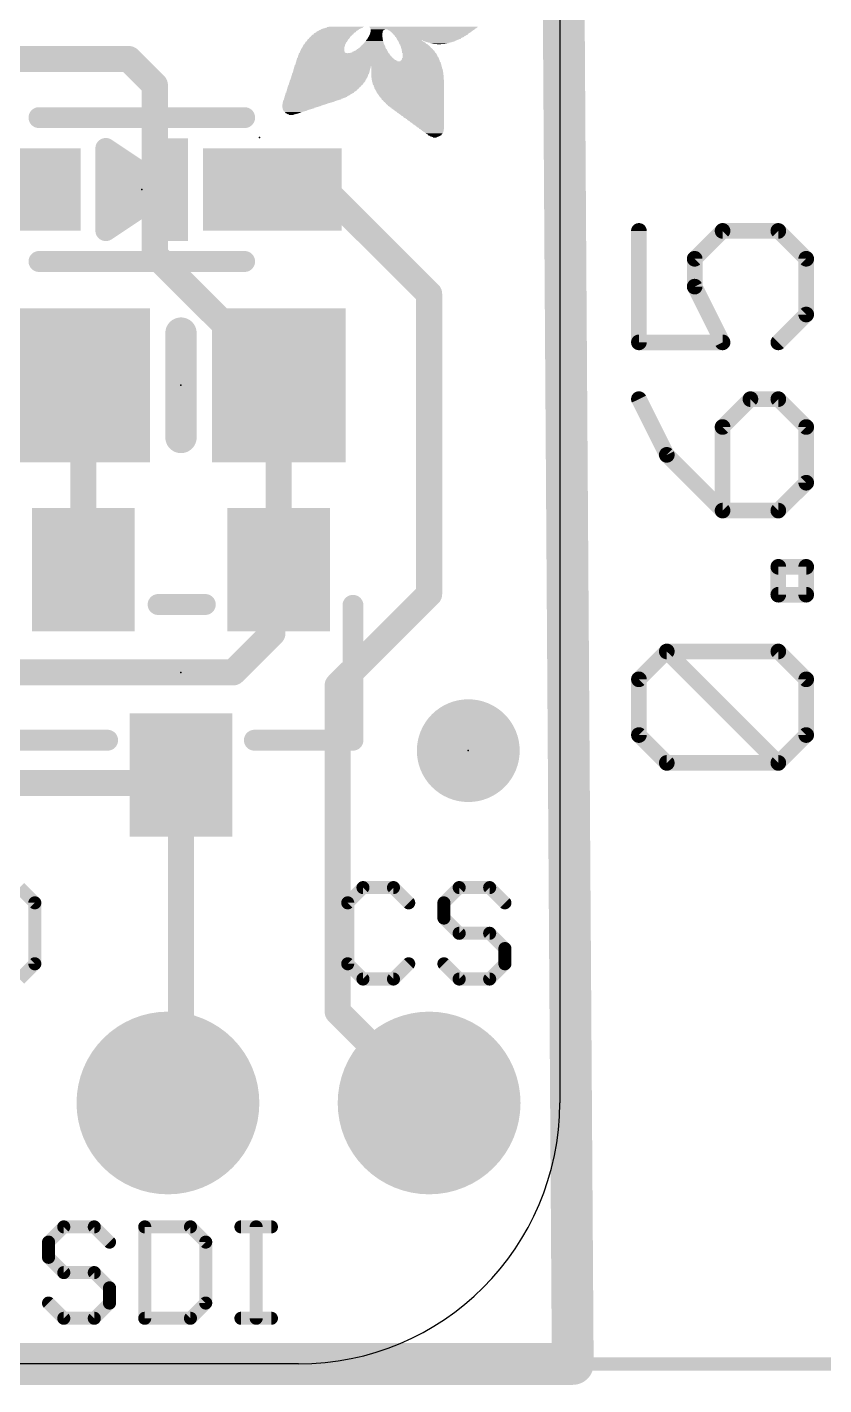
# Model space of a CAD drawing. Extents: x -8.2 to 26.1, y -5.3 to 30.5.
# Drawn here: x 12.6 to 20.35, y -0.2 to 13.01 of the extents above; entities that cross this region are included whole.
import ezdxf

# ---------------------------------------------------------------- set-up
doc = ezdxf.new("R2010")
doc.units = 0
for name, color, linetype in [('1', 12, 'CONTINUOUS'), ('16', 132, 'CONTINUOUS'), ('17', 110, 'CONTINUOUS'), ('20', 53, 'CONTINUOUS'), ('21', 40, 'CONTINUOUS'), ('23', 40, 'CONTINUOUS'), ('47', 253, 'CONTINUOUS')]:
    doc.layers.add(name, color=color, linetype=linetype)

# ---------------------------------------------------------------- blocks, each defined once
blk = doc.blocks.new('RECT')
blk.add_solid([(-0.5, -0.5), (0.5, -0.5), (-0.5, 0.5), (0.5, 0.5)])
blk = doc.blocks.new('ROUNDP')
at = {"const_width": 0.5}
blk.add_lwpolyline([(0, -0.25, 1), (0, 0.25, 1), (0, -0.25)], format="xyb", dxfattribs=at)
blk = doc.blocks.new('PIE')
at = {"const_width": 0.5}
blk.add_lwpolyline([(0, -0.25, 1), (0, 0.25, 1), (0, -0.25)], format="xyb", dxfattribs=at)

msp = doc.modelspace()

# ---------------------------------------------------------------- linework, layer by layer
at = {"layer": '1', "const_width": 0.254}
for points in [[(13.589, 12.7), (11.906, 12.7)], [(13.843, 12.446), (13.589, 12.7)], [(13.843, 10.795), (13.843, 12.446)], [(14.986, 11.43), (15.494, 11.43)], [(15.494, 11.43), (16.51, 10.414)], [(15.047, 9.591), (13.843, 10.795)], [(16.51, 10.414), (16.51, 7.493)], [(10.668, 9.652), (13.02, 9.652)], [(13.02, 9.652), (13.147, 9.525)], [(13.147, 9.525), (13.147, 7.731)], [(15.047, 9.525), (15.047, 9.591)], [(15.047, 9.525), (15.047, 7.731)], [(14.986, 7.67), (15.047, 7.731)], [(14.986, 7.112), (14.986, 7.67)], [(16.51, 7.493), (15.621, 6.604)], [(14.605, 6.731), (14.986, 7.112)], [(12.446, 6.731), (14.605, 6.731)], [(15.621, 6.604), (15.621, 3.429)], [(14.047, 5.654), (14.097, 5.731)], [(14.097, 5.731), (14.097, 2.667)], [(10.922, 5.654), (14.047, 5.654)], [(15.621, 3.429), (16.51, 2.54)], [(14.097, 2.667), (13.97, 2.54)]]:
    msp.add_lwpolyline(points, dxfattribs=at)
at = {"layer": '1', "const_width": 0.127}
for points in [[(13.6339, 12.7449, 1), (13.5441, 12.6551)], [(13.589, 12.6365, 1), (13.589, 12.7635)], [(13.9065, 12.446, 1), (13.7795, 12.446)], [(13.7981, 12.4011, 1), (13.8879, 12.4909)], [(14.986, 11.4935, 1), (14.986, 11.3665)], [(15.5389, 11.4749, 1), (15.4491, 11.3851)], [(15.494, 11.3665, 1), (15.494, 11.4935)], [(13.8879, 10.8399, 1), (13.7981, 10.7501)], [(13.7795, 10.795, 1), (13.9065, 10.795)], [(16.5735, 10.414, 1), (16.4465, 10.414)], [(16.4651, 10.3691, 1), (16.5549, 10.4589)], [(13.0649, 9.6969, 1), (12.9751, 9.6071)], [(13.02, 9.5885, 1), (13.02, 9.7155)], [(13.2105, 9.525, 1), (13.0835, 9.525)], [(15.1105, 9.591, 1), (14.9835, 9.591)], [(15.1105, 9.525, 1), (14.9835, 9.525)], [(15.0021, 9.5461, 1), (15.0919, 9.6359)], [(13.1021, 9.4801, 1), (13.1919, 9.5699)], [(14.9835, 9.525, 1), (15.1105, 9.525)], [(15.0495, 7.67, 1), (14.9225, 7.67)], [(15.0919, 7.6861, 1), (15.0021, 7.7759)], [(13.0835, 7.731, 1), (13.2105, 7.731)], [(14.9411, 7.7149, 1), (15.0309, 7.6251)], [(14.9835, 7.731, 1), (15.1105, 7.731)], [(16.4465, 7.493, 1), (16.5735, 7.493)], [(16.5549, 7.4481, 1), (16.4651, 7.5379)], [(14.9225, 7.112, 1), (15.0495, 7.112)], [(15.0309, 7.0671, 1), (14.9411, 7.1569)], [(14.5601, 6.7759, 1), (14.6499, 6.6861)], [(14.605, 6.6675, 1), (14.605, 6.7945)], [(15.6845, 6.604, 1), (15.5575, 6.604)], [(15.5761, 6.6489, 1), (15.6659, 6.5591)], [(14.1605, 5.731, 1), (14.0335, 5.731)], [(14.1503, 5.6964, 1), (14.0437, 5.7656)], [(13.9937, 5.6886, 1), (14.1003, 5.6194)], [(14.047, 5.5905, 1), (14.047, 5.7175)], [(15.6659, 3.4739, 1), (15.5761, 3.3841)], [(15.5575, 3.429, 1), (15.6845, 3.429)], [(14.1419, 2.6221, 1), (14.0521, 2.7119)], [(13.9251, 2.5849, 1), (14.0149, 2.4951)], [(14.0335, 2.667, 1), (14.1605, 2.667)], [(16.4651, 2.4951, 1), (16.5549, 2.5849)]]:
    msp.add_lwpolyline(points, format="xyb", dxfattribs=at)
at = {"layer": '16', "const_width": 0.4064}
for points in [[(17.78, 19.05), (17.907, 0)], [(17.907, 0), (0.127, 0)]]:
    msp.add_lwpolyline(points, dxfattribs=at)
at = {"layer": '16', "const_width": 0.2032}
for points in [[(17.907, -0.1016, 1), (17.907, 0.1016)], [(17.8054, -0.0007, 1), (18.0086, 0.0007)]]:
    msp.add_lwpolyline(points, format="xyb", dxfattribs=at)
at = {"layer": '20'}
for p, q in [((17.78, 16.51), (17.78, 2.54)), ((15.24, 0), (2.54, 0))]:
    msp.add_line(p, q, dxfattribs=at)
msp.add_arc((15.24, 2.54), 2.54, 270, 0, dxfattribs=at)
at = {"layer": '21'}
for points, const_width in [([(12.716, 12.13), (14.716, 12.13)], 0.2032), ([(13.366, 11.03), (13.366, 11.83)], 0.2032), ([(13.366, 11.83), (13.966, 11.43)], 0.2032), ([(13.516, 11.23), (13.516, 11.63)], 0.2032), ([(13.516, 11.63), (13.816, 11.43)], 0.2032), ([(13.516, 11.5824), (13.5874, 11.5824)], 0.2032), ([(13.966, 11.43), (13.366, 11.03)], 0.2032), ([(13.816, 11.43), (13.516, 11.23)], 0.2032), ([(13.516, 11.3792), (13.7398, 11.3792)], 0.2032), ([(14.716, 10.73), (12.716, 10.73)], 0.2032), ([(14.097, 10.033), (14.097, 9.017)], 0.3048), ([(13.8746, 7.3914), (14.3334, 7.3914)], 0.2032), ([(15.7694, 7.3834), (15.7694, 6.0706)], 0.2032), ([(13.3834, 6.0706), (12.4246, 6.0706)], 0.2032), ([(15.7694, 6.0706), (14.8106, 6.0706)], 0.2032), ([(12.6752, 4.488), (12.5269, 4.6363)], 0.127), ([(15.8668, 4.6363), (15.7185, 4.488)], 0.127), ([(16.1633, 4.6363), (15.8668, 4.6363)], 0.127), ([(16.3116, 4.488), (16.1633, 4.6363)], 0.127), ([(16.8023, 4.6363), (16.654, 4.488)], 0.127), ([(17.0989, 4.6363), (16.8023, 4.6363)], 0.127), ([(17.2472, 4.488), (17.0989, 4.6363)], 0.127), ([(12.6752, 3.8948), (12.6752, 4.488)], 0.127), ([(15.7185, 4.488), (15.7185, 3.8948)], 0.127), ([(16.654, 4.488), (16.654, 4.3397)], 0.127), ([(16.654, 4.3397), (16.8023, 4.1914)], 0.127), ([(16.8023, 4.1914), (17.0989, 4.1914)], 0.127), ([(17.0989, 4.1914), (17.2472, 4.0431)], 0.127), ([(17.2472, 4.0431), (17.2472, 3.8948)], 0.127), ([(12.5269, 3.7465), (12.6752, 3.8948)], 0.127), ([(15.7185, 3.8948), (15.8668, 3.7465)], 0.127), ([(16.1633, 3.7465), (16.3116, 3.8948)], 0.127), ([(16.8023, 3.7465), (16.654, 3.8948)], 0.127), ([(17.2472, 3.8948), (17.0989, 3.7465)], 0.127), ([(15.8668, 3.7465), (16.1633, 3.7465)], 0.127), ([(17.0989, 3.7465), (16.8023, 3.7465)], 0.127), ([(12.9571, 1.3343), (12.8088, 1.186)], 0.127), ([(13.2537, 1.3343), (12.9571, 1.3343)], 0.127), ([(13.402, 1.186), (13.2537, 1.3343)], 0.127), ([(13.7443, 1.3343), (13.7443, 0.4445)], 0.127), ([(14.1892, 1.3343), (13.7443, 1.3343)], 0.127), ([(14.3375, 1.186), (14.1892, 1.3343)], 0.127), ([(14.6798, 1.3343), (14.9764, 1.3343)], 0.127), ([(14.8281, 0.4445), (14.8281, 1.3343)], 0.127), ([(12.8088, 1.186), (12.8088, 1.0377)], 0.127), ([(14.3375, 0.5928), (14.3375, 1.186)], 0.127), ([(12.8088, 1.0377), (12.9571, 0.8894)], 0.127), ([(12.9571, 0.8894), (13.2537, 0.8894)], 0.127), ([(13.2537, 0.8894), (13.402, 0.7411)], 0.127), ([(13.402, 0.7411), (13.402, 0.5928)], 0.127), ([(12.9571, 0.4445), (12.8088, 0.5928)], 0.127), ([(13.402, 0.5928), (13.2537, 0.4445)], 0.127), ([(14.1892, 0.4445), (14.3375, 0.5928)], 0.127), ([(13.2537, 0.4445), (12.9571, 0.4445)], 0.127), ([(13.7443, 0.4445), (14.1892, 0.4445)], 0.127), ([(14.6798, 0.4445), (14.9764, 0.4445)], 0.127)]:
    msp.add_lwpolyline(points, dxfattribs=dict(at, const_width=const_width))
for points, const_width in [([(12.716, 12.1808, 1), (12.716, 12.0792)], 0.1016), ([(14.716, 12.0792, 1), (14.716, 12.1808)], 0.1016), ([(13.4168, 11.83, 1), (13.3152, 11.83)], 0.1016), ([(13.3942, 11.8723, 1), (13.3378, 11.7877)], 0.1016), ([(13.5668, 11.63, 1), (13.4652, 11.63)], 0.1016), ([(13.5442, 11.6723, 1), (13.4878, 11.5877)], 0.1016), ([(13.516, 11.6332, 1), (13.516, 11.5316)], 0.1016), ([(13.5874, 11.5316, 1), (13.5874, 11.6332)], 0.1016), ([(13.8442, 11.3877, 1), (13.7878, 11.4723)], 0.1016), ([(13.7878, 11.3877, 1), (13.8442, 11.4723)], 0.1016), ([(13.9942, 11.3877, 1), (13.9378, 11.4723)], 0.1016), ([(13.9378, 11.3877, 1), (13.9942, 11.4723)], 0.1016), ([(13.516, 11.43, 1), (13.516, 11.3284)], 0.1016), ([(13.7398, 11.3284, 1), (13.7398, 11.43)], 0.1016), ([(13.4878, 11.2723, 1), (13.5442, 11.1877)], 0.1016), ([(13.4652, 11.23, 1), (13.5668, 11.23)], 0.1016), ([(13.3378, 11.0723, 1), (13.3942, 10.9877)], 0.1016), ([(13.3152, 11.03, 1), (13.4168, 11.03)], 0.1016), ([(12.716, 10.7808, 1), (12.716, 10.6792)], 0.1016), ([(14.716, 10.6792, 1), (14.716, 10.7808)], 0.1016), ([(14.1732, 10.033, 1), (14.0208, 10.033)], 0.1524), ([(14.0208, 9.017, 1), (14.1732, 9.017)], 0.1524), ([(13.8746, 7.4422, 1), (13.8746, 7.3406)], 0.1016), ([(14.3334, 7.3406, 1), (14.3334, 7.4422)], 0.1016), ([(15.8202, 7.3834, 1), (15.7186, 7.3834)], 0.1016), ([(13.3834, 6.0198, 1), (13.3834, 6.1214)], 0.1016), ([(14.8106, 6.1214, 1), (14.8106, 6.0198)], 0.1016), ([(15.7186, 6.0706, 1), (15.8202, 6.0706)], 0.1016), ([(15.7694, 6.0198, 1), (15.7694, 6.1214)], 0.1016), ([(15.8668, 4.668, 1), (15.8668, 4.6045)], 0.0635), ([(15.8892, 4.6138, 1), (15.8443, 4.6587)], 0.0635), ([(16.1858, 4.6587, 1), (16.1409, 4.6138)], 0.0635), ([(16.1633, 4.6045, 1), (16.1633, 4.668)], 0.0635), ([(16.8023, 4.668, 1), (16.8023, 4.6045)], 0.0635), ([(16.8247, 4.6138, 1), (16.7798, 4.6587)], 0.0635), ([(17.1213, 4.6587, 1), (17.0764, 4.6138)], 0.0635), ([(17.0989, 4.6045, 1), (17.0989, 4.668)], 0.0635), ([(12.7069, 4.488, 1), (12.6434, 4.488)], 0.0635), ([(12.6527, 4.4655, 1), (12.6976, 4.5104)], 0.0635), ([(15.7502, 4.488, 1), (15.6867, 4.488)], 0.0635), ([(15.696, 4.5104, 1), (15.7409, 4.4655)], 0.0635), ([(16.2892, 4.4655, 1), (16.3341, 4.5104)], 0.0635), ([(16.6857, 4.488, 1), (16.6222, 4.488)], 0.0635), ([(16.6315, 4.5104, 1), (16.6764, 4.4655)], 0.0635), ([(17.2247, 4.4655, 1), (17.2696, 4.5104)], 0.0635), ([(16.6764, 4.3621, 1), (16.6315, 4.3172)], 0.0635), ([(16.6222, 4.3397, 1), (16.6857, 4.3397)], 0.0635), ([(16.8023, 4.2231, 1), (16.8023, 4.1596)], 0.0635), ([(16.7798, 4.1689, 1), (16.8247, 4.2138)], 0.0635), ([(17.1213, 4.2138, 1), (17.0764, 4.1689)], 0.0635), ([(17.0989, 4.1596, 1), (17.0989, 4.2231)], 0.0635), ([(17.2789, 4.0431, 1), (17.2154, 4.0431)], 0.0635), ([(17.2247, 4.0206, 1), (17.2696, 4.0655)], 0.0635), ([(12.6434, 3.8948, 1), (12.7069, 3.8948)], 0.0635), ([(12.6976, 3.8723, 1), (12.6527, 3.9172)], 0.0635), ([(15.7409, 3.9172, 1), (15.696, 3.8723)], 0.0635), ([(15.6867, 3.8948, 1), (15.7502, 3.8948)], 0.0635), ([(16.3341, 3.8723, 1), (16.2892, 3.9172)], 0.0635), ([(16.6764, 3.9172, 1), (16.6315, 3.8723)], 0.0635), ([(17.2154, 3.8948, 1), (17.2789, 3.8948)], 0.0635), ([(17.2696, 3.8723, 1), (17.2247, 3.9172)], 0.0635), ([(15.8668, 3.7783, 1), (15.8668, 3.7147)], 0.0635), ([(15.8443, 3.724, 1), (15.8892, 3.769)], 0.0635), ([(16.1409, 3.769, 1), (16.1858, 3.724)], 0.0635), ([(16.1633, 3.7147, 1), (16.1633, 3.7783)], 0.0635), ([(16.8023, 3.7783, 1), (16.8023, 3.7147)], 0.0635), ([(16.7798, 3.724, 1), (16.8247, 3.769)], 0.0635), ([(17.0764, 3.769, 1), (17.1213, 3.724)], 0.0635), ([(17.0989, 3.7147, 1), (17.0989, 3.7783)], 0.0635), ([(12.9571, 1.366, 1), (12.9571, 1.3025)], 0.0635), ([(12.9795, 1.3118, 1), (12.9346, 1.3567)], 0.0635), ([(13.2761, 1.3567, 1), (13.2312, 1.3118)], 0.0635), ([(13.2537, 1.3025, 1), (13.2537, 1.366)], 0.0635), ([(13.7443, 1.366, 1), (13.7443, 1.3025)], 0.0635), ([(13.7761, 1.3343, 1), (13.7126, 1.3343)], 0.0635), ([(14.2116, 1.3567, 1), (14.1667, 1.3118)], 0.0635), ([(14.1892, 1.3025, 1), (14.1892, 1.366)], 0.0635), ([(14.6798, 1.366, 1), (14.6798, 1.3025)], 0.0635), ([(14.8599, 1.3343, 1), (14.7964, 1.3343)], 0.0635), ([(14.9764, 1.3025, 1), (14.9764, 1.366)], 0.0635), ([(12.8405, 1.186, 1), (12.777, 1.186)], 0.0635), ([(12.7863, 1.2084, 1), (12.8312, 1.1635)], 0.0635), ([(13.3795, 1.1635, 1), (13.4244, 1.2084)], 0.0635), ([(14.3692, 1.186, 1), (14.3057, 1.186)], 0.0635), ([(14.315, 1.1635, 1), (14.3599, 1.2084)], 0.0635), ([(12.777, 1.0377, 1), (12.8405, 1.0377)], 0.0635), ([(12.8312, 1.0601, 1), (12.7863, 1.0152)], 0.0635), ([(12.9571, 0.9211, 1), (12.9571, 0.8576)], 0.0635), ([(12.9346, 0.8669, 1), (12.9795, 0.9118)], 0.0635), ([(13.2761, 0.9118, 1), (13.2312, 0.8669)], 0.0635), ([(13.2537, 0.8576, 1), (13.2537, 0.9211)], 0.0635), ([(13.4337, 0.7411, 1), (13.3702, 0.7411)], 0.0635), ([(13.3795, 0.7186, 1), (13.4244, 0.7635)], 0.0635), ([(12.8312, 0.6152, 1), (12.7863, 0.5703)], 0.0635), ([(13.3702, 0.5928, 1), (13.4337, 0.5928)], 0.0635), ([(13.4244, 0.5703, 1), (13.3795, 0.6152)], 0.0635), ([(14.3057, 0.5928, 1), (14.3692, 0.5928)], 0.0635), ([(14.3599, 0.5703, 1), (14.315, 0.6152)], 0.0635), ([(12.9571, 0.4763, 1), (12.9571, 0.4128)], 0.0635), ([(12.9346, 0.422, 1), (12.9795, 0.467)], 0.0635), ([(13.2312, 0.467, 1), (13.2761, 0.422)], 0.0635), ([(13.2537, 0.4128, 1), (13.2537, 0.4763)], 0.0635), ([(13.7443, 0.4763, 1), (13.7443, 0.4128)], 0.0635), ([(13.7126, 0.4445, 1), (13.7761, 0.4445)], 0.0635), ([(14.1667, 0.467, 1), (14.2116, 0.422)], 0.0635), ([(14.1892, 0.4128, 1), (14.1892, 0.4763)], 0.0635), ([(14.6798, 0.4763, 1), (14.6798, 0.4128)], 0.0635), ([(14.7964, 0.4445, 1), (14.8599, 0.4445)], 0.0635), ([(14.9764, 0.4128, 1), (14.9764, 0.4763)], 0.0635)]:
    msp.add_lwpolyline(points, format="xyb", dxfattribs=dict(at, const_width=const_width))
at = {"layer": '23'}
for p in [(14.859, 11.938), (13.716, 11.43), (14.097, 9.525), (14.097, 6.731), (16.891, 5.969)]:
    msp.add_point(p, dxfattribs=at)
at = {"layer": '47'}
for points, const_width in [([(18.5503, 11.0274), (18.5503, 9.9427)], 0.1524), ([(19.0926, 10.7562), (19.3638, 11.0274)], 0.1524), ([(19.3638, 11.0274), (19.9061, 11.0274)], 0.1524), ([(19.9061, 11.0274), (20.1773, 10.7562)], 0.1524), ([(19.0926, 10.485), (19.0926, 10.7562)], 0.1524), ([(20.1773, 10.7562), (20.1773, 10.2139)], 0.1524), ([(19.3638, 9.9427), (19.0926, 10.485)], 0.1524), ([(20.1773, 10.2139), (19.9061, 9.9427)], 0.1524), ([(18.5503, 9.9427), (19.3638, 9.9427)], 0.1524), ([(18.5503, 9.3902), (18.8215, 8.8479)], 0.1524), ([(19.635, 9.3902), (19.3638, 9.119)], 0.1524), ([(19.9061, 9.3902), (19.635, 9.3902)], 0.1524), ([(20.1773, 9.119), (19.9061, 9.3902)], 0.1524), ([(19.3638, 9.119), (19.3638, 8.3055)], 0.1524), ([(20.1773, 8.5767), (20.1773, 9.119)], 0.1524), ([(18.8215, 8.8479), (19.3638, 8.3055)], 0.1524), ([(19.9061, 8.3055), (20.1773, 8.5767)], 0.1524), ([(19.3638, 8.3055), (19.9061, 8.3055)], 0.1524), ([(19.9061, 7.487), (19.9061, 7.7581)], 0.1524), ([(19.9061, 7.7581), (20.1773, 7.7581)], 0.1524), ([(20.1773, 7.7581), (20.1773, 7.487)], 0.1524), ([(20.1773, 7.487), (19.9061, 7.487)], 0.1524), ([(18.5503, 6.6633), (18.8215, 6.9345)], 0.1524), ([(18.8215, 6.9345), (19.9061, 6.9345)], 0.1524), ([(19.9061, 5.8498), (18.8215, 6.9345)], 0.1524), ([(19.9061, 6.9345), (20.1773, 6.6633)], 0.1524), ([(18.5503, 6.121), (18.5503, 6.6633)], 0.1524), ([(20.1773, 6.6633), (20.1773, 6.121)], 0.1524), ([(18.8215, 5.8498), (18.5503, 6.121)], 0.1524), ([(20.1773, 6.121), (19.9061, 5.8498)], 0.1524), ([(19.9061, 5.8498), (18.8215, 5.8498)], 0.1524), ([(8.89, 0), (26.08, 0)], 0.13), ([(11.43, 0), (22.778, 0)], 0.13)]:
    msp.add_lwpolyline(points, dxfattribs=dict(at, const_width=const_width))
at = {"layer": '47', "const_width": 0.0762}
for points in [[(18.5884, 11.0274, 1), (18.5122, 11.0274)], [(19.3638, 11.0655, 1), (19.3638, 10.9893)], [(19.3907, 11.0004, 1), (19.3369, 11.0543)], [(19.9331, 11.0543, 1), (19.8792, 11.0004)], [(19.9061, 10.9893, 1), (19.9061, 11.0655)], [(19.1307, 10.7562, 1), (19.0545, 10.7562)], [(19.0657, 10.7831, 1), (19.1196, 10.7293)], [(20.2154, 10.7562, 1), (20.1392, 10.7562)], [(20.1504, 10.7293, 1), (20.2042, 10.7831)], [(19.0545, 10.485, 1), (19.1307, 10.485)], [(19.1267, 10.5021, 1), (19.0586, 10.468)], [(20.1392, 10.2139, 1), (20.2154, 10.2139)], [(20.2042, 10.1869, 1), (20.1504, 10.2408)], [(18.5503, 9.9808, 1), (18.5503, 9.9046)], [(18.5122, 9.9427, 1), (18.5884, 9.9427)], [(19.3297, 9.9257, 1), (19.3979, 9.9597)], [(19.3638, 9.9046, 1), (19.3638, 9.9808)], [(19.8792, 9.9696, 1), (19.9331, 9.9158)], [(18.5844, 9.4072, 1), (18.5162, 9.3732)], [(19.635, 9.4283, 1), (19.635, 9.3521)], [(19.6619, 9.3633, 1), (19.608, 9.4171)], [(19.9331, 9.4171, 1), (19.8792, 9.3633)], [(19.9061, 9.3521, 1), (19.9061, 9.4283)], [(19.4019, 9.119, 1), (19.3257, 9.119)], [(19.3369, 9.146, 1), (19.3907, 9.0921)], [(20.2154, 9.119, 1), (20.1392, 9.119)], [(20.1504, 9.0921, 1), (20.2042, 9.146)], [(18.8484, 8.8748, 1), (18.7945, 8.8209)], [(18.7874, 8.8308, 1), (18.8556, 8.8649)], [(20.1392, 8.5767, 1), (20.2154, 8.5767)], [(20.2042, 8.5498, 1), (20.1504, 8.6036)], [(19.3638, 8.3436, 1), (19.3638, 8.2674)], [(19.3257, 8.3055, 1), (19.4019, 8.3055)], [(19.3369, 8.2786, 1), (19.3907, 8.3325)], [(19.8792, 8.3325, 1), (19.9331, 8.2786)], [(19.9061, 8.2674, 1), (19.9061, 8.3436)], [(19.9442, 7.7581, 1), (19.868, 7.7581)], [(19.9061, 7.7962, 1), (19.9061, 7.72)], [(20.2154, 7.7581, 1), (20.1392, 7.7581)], [(20.1773, 7.72, 1), (20.1773, 7.7962)], [(19.9061, 7.5251, 1), (19.9061, 7.4489)], [(20.1773, 7.4489, 1), (20.1773, 7.5251)], [(19.868, 7.487, 1), (19.9442, 7.487)], [(20.1392, 7.487, 1), (20.2154, 7.487)], [(18.8484, 6.9614, 1), (18.7945, 6.9075)], [(18.8215, 6.9726, 1), (18.8215, 6.8964)], [(18.8484, 6.9075, 1), (18.7945, 6.9614)], [(19.9331, 6.9614, 1), (19.8792, 6.9075)], [(19.9061, 6.8964, 1), (19.9061, 6.9726)], [(18.5884, 6.6633, 1), (18.5122, 6.6633)], [(20.2154, 6.6633, 1), (20.1392, 6.6633)], [(18.5234, 6.6902, 1), (18.5773, 6.6364)], [(20.1504, 6.6364, 1), (20.2042, 6.6902)], [(18.5773, 6.1479, 1), (18.5234, 6.094)], [(18.5122, 6.121, 1), (18.5884, 6.121)], [(20.1392, 6.121, 1), (20.2154, 6.121)], [(20.2042, 6.094, 1), (20.1504, 6.1479)], [(18.8215, 5.8879, 1), (18.8215, 5.8117)], [(18.7945, 5.8229, 1), (18.8484, 5.8768)], [(19.8792, 5.8768, 1), (19.9331, 5.8229)], [(19.8792, 5.8229, 1), (19.9331, 5.8768)], [(19.9061, 5.8117, 1), (19.9061, 5.8879)]]:
    msp.add_lwpolyline(points, format="xyb", dxfattribs=at)

# ---------------------------------------------------------------- block references
at = {"layer": '1', "xscale": 1.35, "yscale": 0.8, "rotation": 180}
for p in [(12.446, 11.43), (14.986, 11.43)]:
    msp.add_blockref('RECT', p, dxfattribs=at)
at = {"layer": '1', "xscale": 1.3, "yscale": 1.5}
for p in [(13.147, 9.525), (15.047, 9.525)]:
    msp.add_blockref('RECT', p, dxfattribs=at)
at = {"layer": '1', "yscale": 1.2, "rotation": 180}
for p in [(13.147, 7.731), (15.047, 7.731), (14.097, 5.731)]:
    msp.add_blockref('RECT', p, dxfattribs=at)
at = {"layer": '1'}
msp.add_blockref('PIE', (16.891, 5.969), dxfattribs=at)
at = {"layer": '17', "xscale": 1.778, "yscale": 1.778, "rotation": 90}
for p in [(13.97, 2.54), (13.97, 2.54), (16.51, 2.54), (16.51, 2.54)]:
    msp.add_blockref('ROUNDP', p, dxfattribs=at)
at = {"layer": '21'}
for p, xscale, yscale in [((15.5829, 12.9477), 0.3848, 0.0039), ((15.5867, 12.9515), 0.3848, 0.0038), ((15.5924, 12.9553), 0.381, 0.0038), ((15.5962, 12.9591), 0.381, 0.0038), ((15.6039, 12.9629), 0.381, 0.0038), ((15.6077, 12.9667), 0.381, 0.0038), ((15.6134, 12.9705), 0.3772, 0.0038), ((15.6191, 12.9743), 0.3734, 0.0038), ((15.6267, 12.9781), 0.3734, 0.0038), ((15.6305, 12.9819), 0.3734, 0.0038), ((15.6401, 12.9858), 0.3695, 0.0039), ((15.6458, 12.9896), 0.3657, 0.0038), ((15.6534, 12.9934), 0.3658, 0.0038), ((15.6629, 12.9972), 0.362, 0.0038), ((15.6725, 13.001), 0.3581, 0.0038), ((15.682, 13.0048), 0.3543, 0.0038), ((15.6915, 13.0086), 0.3505, 0.0038), ((15.7049, 13.0124), 0.3467, 0.0038), ((16.4554, 13.0124), 1.0554, 0.0038), ((16.4554, 13.0086), 1.0478, 0.0038), ((16.4535, 13.0048), 1.0363, 0.0038), ((15.9944, 12.9477), 0.1181, 0.0039), ((16.4535, 13.001), 1.0287, 0.0038), ((16.4516, 12.9972), 1.0249, 0.0038), ((15.9963, 12.9515), 0.1143, 0.0038), ((15.9982, 12.9629), 0.1181, 0.0038), ((15.9982, 12.9591), 0.1181, 0.0038), ((15.9982, 12.9553), 0.1181, 0.0038), ((16.4497, 12.9934), 1.0135, 0.0038), ((16.4477, 12.9896), 1.0097, 0.0038), ((16.0096, 12.9858), 0.1334, 0.0039), ((16.0058, 12.9819), 0.1258, 0.0038), ((16.0039, 12.9781), 0.122, 0.0038), ((16.002, 12.9743), 0.1182, 0.0038), ((16.002, 12.9705), 0.1182, 0.0038), ((16.0001, 12.9667), 0.1143, 0.0038), ((16.5278, 12.9858), 0.842, 0.0039), ((16.5278, 12.9819), 0.8268, 0.0038), ((16.5297, 12.9781), 0.8154, 0.0038), ((16.5278, 12.9743), 0.8039, 0.0038), ((16.5297, 12.9705), 0.7925, 0.0038), ((16.5297, 12.9667), 0.7848, 0.0038), ((16.5278, 12.9629), 0.7734, 0.0038), ((16.5278, 12.9591), 0.7658, 0.0038), ((16.5259, 12.9553), 0.7544, 0.0038), ((16.5259, 12.9515), 0.7468, 0.0038), ((16.5259, 12.9477), 0.7391, 0.0039), ((15.4839, 12.8219), 0.4077, 0.0038), ((15.4839, 12.8181), 0.4077, 0.0038), ((15.4858, 12.8257), 0.4039, 0.0038), ((15.4877, 12.8295), 0.4077, 0.0038), ((15.4896, 12.8334), 0.4039, 0.0039), ((15.4934, 12.841), 0.4039, 0.0038), ((15.4915, 12.8372), 0.4001, 0.0038), ((15.4953, 12.8448), 0.4001, 0.0038), ((15.4991, 12.8524), 0.4, 0.0038), ((15.4991, 12.8486), 0.4, 0.0038), ((15.5029, 12.8562), 0.4, 0.0038), ((15.5048, 12.86), 0.3962, 0.0038), ((15.5105, 12.8676), 0.4, 0.0038), ((15.5086, 12.8638), 0.3962, 0.0038), ((15.5124, 12.8715), 0.3962, 0.0039), ((15.5162, 12.8753), 0.3962, 0.0038), ((15.5201, 12.8791), 0.3963, 0.0038), ((15.5239, 12.8867), 0.3963, 0.0038), ((15.522, 12.8829), 0.3925, 0.0038), ((15.5277, 12.8905), 0.3963, 0.0038), ((15.5296, 12.8943), 0.3925, 0.0038), ((15.5334, 12.8981), 0.3924, 0.0038), ((15.5372, 12.9019), 0.3924, 0.0038), ((15.541, 12.9057), 0.3924, 0.0038), ((15.5448, 12.9096), 0.3924, 0.0039), ((15.5467, 12.9134), 0.3886, 0.0038), ((15.5505, 12.9172), 0.3886, 0.0038), ((15.5543, 12.921), 0.3886, 0.0038), ((15.5581, 12.9248), 0.3886, 0.0038), ((15.562, 12.9286), 0.3887, 0.0038), ((15.5658, 12.9324), 0.3887, 0.0038), ((15.5696, 12.9362), 0.3886, 0.0038), ((15.5753, 12.94), 0.3848, 0.0038), ((15.5791, 12.9438), 0.3848, 0.0038), ((15.962, 12.8181), 0.2438, 0.0038), ((15.9639, 12.8219), 0.24, 0.0038), ((15.9639, 12.8257), 0.2324, 0.0038), ((15.9658, 12.8295), 0.2286, 0.0038), ((15.9658, 12.8334), 0.221, 0.0039), ((15.9677, 12.8372), 0.2172, 0.0038), ((15.9677, 12.841), 0.2096, 0.0038), ((15.9696, 12.8448), 0.2058, 0.0038), ((15.9716, 12.8486), 0.2019, 0.0038), ((15.9716, 12.8524), 0.1943, 0.0038), ((15.9735, 12.8562), 0.1905, 0.0038), ((15.9754, 12.86), 0.1867, 0.0038), ((15.9754, 12.8676), 0.1791, 0.0038), ((15.9754, 12.8638), 0.1791, 0.0038), ((15.9773, 12.8715), 0.1753, 0.0039), ((15.9773, 12.8753), 0.1677, 0.0038), ((15.9792, 12.8791), 0.1639, 0.0038), ((15.9811, 12.8867), 0.1601, 0.0038), ((15.9811, 12.8829), 0.1601, 0.0038), ((15.981, 12.8905), 0.1524, 0.0038), ((15.983, 12.8981), 0.1485, 0.0038), ((15.983, 12.8943), 0.1485, 0.0038), ((15.9849, 12.9019), 0.1447, 0.0038), ((15.9868, 12.9096), 0.1409, 0.0039), ((15.9868, 12.9057), 0.1409, 0.0038), ((15.9868, 12.9172), 0.1333, 0.0038), ((15.9868, 12.9134), 0.1333, 0.0038), ((15.9887, 12.9248), 0.1295, 0.0038), ((15.9887, 12.921), 0.1295, 0.0038), ((15.9906, 12.9324), 0.1257, 0.0038), ((15.9906, 12.9286), 0.1257, 0.0038), ((15.9925, 12.94), 0.1219, 0.0038), ((15.9925, 12.9362), 0.1219, 0.0038), ((15.9944, 12.9438), 0.1181, 0.0038), ((16.5239, 12.9438), 0.7277, 0.0038), ((16.5239, 12.94), 0.7201, 0.0038), ((16.5239, 12.9362), 0.7125, 0.0038), ((16.5221, 12.9324), 0.7011, 0.0038), ((16.5221, 12.9286), 0.6934, 0.0038), ((16.5183, 12.9248), 0.6858, 0.0038), ((16.5163, 12.921), 0.6743, 0.0038), ((16.5163, 12.9172), 0.6667, 0.0038), ((16.5107, 12.9096), 0.6477, 0.0039), ((16.5145, 12.9134), 0.6553, 0.0038), ((16.5087, 12.9057), 0.6363, 0.0038), ((16.5068, 12.9019), 0.6248, 0.0038), ((16.5049, 12.8981), 0.621, 0.0038), ((16.5011, 12.8943), 0.6058, 0.0038), ((16.4973, 12.8905), 0.5982, 0.0038), ((16.4954, 12.8867), 0.5868, 0.0038), ((16.3239, 12.8791), 0.2363, 0.0038), ((16.3201, 12.8829), 0.2286, 0.0038), ((16.3278, 12.8753), 0.2363, 0.0038), ((16.3316, 12.8715), 0.2439, 0.0039), ((16.3354, 12.8676), 0.2438, 0.0038), ((16.3392, 12.8638), 0.2514, 0.0038), ((16.343, 12.86), 0.2514, 0.0038), ((16.3468, 12.8562), 0.259, 0.0038), ((16.3526, 12.8486), 0.2629, 0.0038), ((16.3507, 12.8524), 0.2591, 0.0038), ((16.3583, 12.8448), 0.2667, 0.0038), ((16.3602, 12.841), 0.2705, 0.0038), ((16.3639, 12.8372), 0.2705, 0.0038), ((16.3678, 12.8334), 0.2781, 0.0039), ((16.3697, 12.8295), 0.2819, 0.0038), ((16.3735, 12.8257), 0.2819, 0.0038), ((16.3754, 12.8219), 0.2858, 0.0038), ((16.3792, 12.8181), 0.2858, 0.0038), ((16.6097, 12.8829), 0.3429, 0.0038), ((16.6097, 12.8791), 0.32, 0.0038), ((16.6116, 12.8753), 0.301, 0.0038), ((16.6097, 12.8715), 0.282, 0.0039), ((16.6097, 12.8676), 0.259, 0.0038), ((16.6097, 12.8638), 0.2362, 0.0038), ((16.6097, 12.86), 0.2134, 0.0038), ((16.6097, 12.8562), 0.1828, 0.0038), ((16.6078, 12.8524), 0.1486, 0.0038), ((16.6077, 12.8486), 0.1105, 0.0038), ((16.6059, 12.8448), 0.0381, 0.0038), ((15.7048, 12.6848), 0.9716, 0.0038), ((15.6992, 12.6962), 0.9525, 0.0038), ((15.7011, 12.6924), 0.9563, 0.0038), ((15.7049, 12.6886), 0.9639, 0.0038), ((15.6934, 12.7076), 0.9334, 0.0038), ((15.6953, 12.7038), 0.9372, 0.0038), ((15.6972, 12.7), 0.941, 0.0038), ((15.6896, 12.7191), 0.9182, 0.0039), ((15.6915, 12.7152), 0.922, 0.0038), ((15.6934, 12.7114), 0.9258, 0.0038), ((15.6858, 12.7305), 0.903, 0.0038), ((15.6877, 12.7267), 0.9068, 0.0038), ((15.6896, 12.7229), 0.9106, 0.0038), ((15.6858, 12.7381), 0.8953, 0.0038), ((15.6858, 12.7343), 0.8953, 0.0038), ((15.6839, 12.7457), 0.8839, 0.0038), ((15.682, 12.7495), 0.8801, 0.0038), ((15.6858, 12.7419), 0.8877, 0.0038), ((15.48, 12.7572), 0.4686, 0.0039), ((15.6839, 12.7533), 0.8763, 0.0038), ((15.4705, 12.7648), 0.442, 0.0038), ((15.4743, 12.761), 0.4496, 0.0038), ((15.4705, 12.7724), 0.4344, 0.0038), ((15.4705, 12.7686), 0.4344, 0.0038), ((15.4705, 12.78), 0.4268, 0.0038), ((15.4705, 12.7762), 0.4268, 0.0038), ((15.4725, 12.7876), 0.4229, 0.0038), ((15.4725, 12.7838), 0.4229, 0.0038), ((15.4744, 12.7953), 0.4191, 0.0039), ((15.4744, 12.7914), 0.4191, 0.0038), ((15.4763, 12.8029), 0.4153, 0.0038), ((15.4763, 12.7991), 0.4153, 0.0038), ((15.4782, 12.8105), 0.4115, 0.0038), ((15.4782, 12.8067), 0.4115, 0.0038), ((15.4801, 12.8143), 0.4077, 0.0038), ((15.9201, 12.7572), 0.3962, 0.0039), ((15.9296, 12.761), 0.3696, 0.0038), ((15.9354, 12.7648), 0.3581, 0.0038), ((15.9373, 12.7686), 0.3467, 0.0038), ((15.9392, 12.7724), 0.3353, 0.0038), ((15.943, 12.7762), 0.3277, 0.0038), ((15.9449, 12.78), 0.3163, 0.0038), ((15.9487, 12.7838), 0.3086, 0.0038), ((15.9487, 12.7876), 0.301, 0.0038), ((15.9525, 12.7914), 0.2934, 0.0038), ((15.9525, 12.7953), 0.2857, 0.0039), ((15.9544, 12.7991), 0.2743, 0.0038), ((15.9563, 12.8029), 0.2705, 0.0038), ((15.9563, 12.8067), 0.2629, 0.0038), ((15.9582, 12.8105), 0.2591, 0.0038), ((15.9601, 12.8143), 0.2476, 0.0038), ((16.3811, 12.8143), 0.2896, 0.0038), ((16.383, 12.8105), 0.2934, 0.0038), ((16.4249, 12.6848), 0.3772, 0.0038), ((16.3868, 12.8067), 0.2934, 0.0038), ((16.3887, 12.8029), 0.2972, 0.0038), ((16.3906, 12.7991), 0.301, 0.0038), ((16.4268, 12.6886), 0.3734, 0.0038), ((16.3944, 12.7953), 0.301, 0.0039), ((16.3963, 12.7914), 0.3048, 0.0038), ((16.3982, 12.7876), 0.3086, 0.0038), ((16.4268, 12.6962), 0.3658, 0.0038), ((16.4268, 12.6924), 0.3658, 0.0038), ((16.4002, 12.7838), 0.3125, 0.0038), ((16.404, 12.78), 0.3125, 0.0038), ((16.404, 12.7762), 0.3125, 0.0038), ((16.4059, 12.7724), 0.3163, 0.0038), ((16.4096, 12.7648), 0.3239, 0.0038), ((16.4096, 12.761), 0.3239, 0.0038), ((16.4249, 12.7076), 0.3544, 0.0038), ((16.4268, 12.7038), 0.3582, 0.0038), ((16.4268, 12.7), 0.3582, 0.0038), ((16.4078, 12.7686), 0.3201, 0.0038), ((16.423, 12.7267), 0.3429, 0.0038), ((16.423, 12.7229), 0.3429, 0.0038), ((16.4135, 12.7572), 0.3238, 0.0039), ((16.4154, 12.7533), 0.3276, 0.0038), ((16.4154, 12.7495), 0.3276, 0.0038), ((16.4173, 12.7457), 0.3314, 0.0038), ((16.4192, 12.7419), 0.3352, 0.0038), ((16.4192, 12.7381), 0.3352, 0.0038), ((16.4211, 12.7343), 0.339, 0.0038), ((16.4211, 12.7305), 0.339, 0.0038), ((16.4249, 12.7191), 0.3467, 0.0039), ((16.4249, 12.7152), 0.3467, 0.0038), ((16.4269, 12.7114), 0.3505, 0.0038), ((15.5505, 12.5552), 0.7468, 0.0038), ((15.5486, 12.5514), 0.743, 0.0038), ((15.5543, 12.5667), 0.7468, 0.0039), ((15.5524, 12.5628), 0.743, 0.0038), ((15.5524, 12.559), 0.743, 0.0038), ((15.5582, 12.5781), 0.7467, 0.0038), ((15.5563, 12.5743), 0.7429, 0.0038), ((15.5563, 12.5705), 0.7429, 0.0038), ((15.562, 12.5933), 0.7467, 0.0038), ((15.5601, 12.5895), 0.7429, 0.0038), ((15.5601, 12.5857), 0.7429, 0.0038), ((15.5601, 12.5819), 0.7429, 0.0038), ((15.5658, 12.6048), 0.7467, 0.0039), ((15.5639, 12.6009), 0.7429, 0.0038), ((15.5639, 12.5971), 0.7429, 0.0038), ((15.5696, 12.6162), 0.7467, 0.0038), ((15.5677, 12.6124), 0.7429, 0.0038), ((15.5677, 12.6086), 0.7429, 0.0038), ((15.5715, 12.6276), 0.7429, 0.0038), ((15.5715, 12.6238), 0.7429, 0.0038), ((15.5715, 12.62), 0.7429, 0.0038), ((15.9163, 12.639), 1.4249, 0.0038), ((15.9182, 12.6352), 1.4288, 0.0038), ((15.9182, 12.6314), 1.4288, 0.0038), ((15.9163, 12.6505), 1.4173, 0.0038), ((15.9182, 12.6467), 1.4211, 0.0038), ((15.9182, 12.6429), 1.4211, 0.0039), ((15.9163, 12.6619), 1.4097, 0.0038), ((15.9182, 12.6581), 1.4135, 0.0038), ((15.9182, 12.6543), 1.4135, 0.0038), ((15.9163, 12.6733), 1.4021, 0.0038), ((15.9182, 12.6695), 1.4059, 0.0038), ((15.9182, 12.6657), 1.4059, 0.0038), ((15.7105, 12.681), 0.983, 0.0039), ((15.9182, 12.6771), 1.3983, 0.0038), ((16.2897, 12.6276), 0.6858, 0.0038), ((16.2897, 12.6238), 0.6858, 0.0038), ((16.2916, 12.62), 0.6896, 0.0038), ((16.2916, 12.6162), 0.6896, 0.0038), ((16.2916, 12.6124), 0.6896, 0.0038), ((16.2916, 12.6086), 0.6896, 0.0038), ((16.2935, 12.6048), 0.6934, 0.0039), ((16.2935, 12.6009), 0.6934, 0.0038), ((16.2935, 12.5971), 0.6934, 0.0038), ((16.2935, 12.5933), 0.6934, 0.0038), ((16.2954, 12.5895), 0.6972, 0.0038), ((16.2954, 12.5857), 0.6972, 0.0038), ((16.2954, 12.5819), 0.6972, 0.0038), ((16.2954, 12.5781), 0.6972, 0.0038), ((16.2954, 12.5743), 0.6972, 0.0038), ((16.2973, 12.5705), 0.701, 0.0038), ((16.2973, 12.5667), 0.701, 0.0039), ((16.2973, 12.5628), 0.701, 0.0038), ((16.2973, 12.559), 0.701, 0.0038), ((16.2973, 12.5552), 0.701, 0.0038), ((16.2973, 12.5514), 0.701, 0.0038), ((16.4211, 12.681), 0.3848, 0.0039), ((15.4858, 12.4257), 0.7011, 0.0038), ((15.4877, 12.4295), 0.7049, 0.0038), ((15.4839, 12.4219), 0.6973, 0.0038), ((15.4934, 12.4371), 0.7087, 0.0038), ((15.4953, 12.4409), 0.7125, 0.0038), ((15.4915, 12.4333), 0.7049, 0.0038), ((15.501, 12.4485), 0.7163, 0.0038), ((15.5029, 12.4524), 0.7201, 0.0039), ((15.4991, 12.4447), 0.7125, 0.0038), ((15.5087, 12.4638), 0.7239, 0.0038), ((15.5087, 12.46), 0.7239, 0.0038), ((15.5067, 12.4562), 0.72, 0.0038), ((15.5163, 12.4752), 0.7315, 0.0038), ((15.5125, 12.4676), 0.7239, 0.0038), ((15.5144, 12.4714), 0.7277, 0.0038), ((15.5201, 12.4828), 0.7315, 0.0038), ((15.522, 12.4866), 0.7353, 0.0038), ((15.5182, 12.479), 0.7277, 0.0038), ((15.5239, 12.4905), 0.7315, 0.0039), ((15.5258, 12.4981), 0.7353, 0.0038), ((15.5258, 12.4943), 0.7353, 0.0038), ((15.5315, 12.5095), 0.7391, 0.0038), ((15.5315, 12.5057), 0.7391, 0.0038), ((15.5296, 12.5019), 0.7353, 0.0038), ((15.5372, 12.5209), 0.743, 0.0038), ((15.5353, 12.5171), 0.7391, 0.0038), ((15.5353, 12.5133), 0.7391, 0.0038), ((15.541, 12.5324), 0.743, 0.0038), ((15.541, 12.5286), 0.743, 0.0039), ((15.5391, 12.5247), 0.7392, 0.0038), ((15.5448, 12.5438), 0.743, 0.0038), ((15.5448, 12.54), 0.743, 0.0038), ((15.5448, 12.5362), 0.743, 0.0038), ((15.5486, 12.5476), 0.743, 0.0038), ((16.2973, 12.5476), 0.701, 0.0038), ((16.2992, 12.5438), 0.7048, 0.0038), ((16.2992, 12.54), 0.7048, 0.0038), ((16.2992, 12.5362), 0.7048, 0.0038), ((16.2992, 12.5324), 0.7048, 0.0038), ((16.2992, 12.5286), 0.7048, 0.0039), ((16.2992, 12.5247), 0.7048, 0.0038), ((16.2992, 12.5209), 0.7048, 0.0038), ((16.3011, 12.5171), 0.701, 0.0038), ((16.3011, 12.5133), 0.701, 0.0038), ((16.3011, 12.5095), 0.701, 0.0038), ((16.3011, 12.5057), 0.701, 0.0038), ((16.3011, 12.5019), 0.701, 0.0038), ((16.303, 12.4981), 0.7048, 0.0038), ((16.3049, 12.4943), 0.701, 0.0038), ((16.3049, 12.4905), 0.701, 0.0039), ((16.3049, 12.4866), 0.701, 0.0038), ((16.3049, 12.4828), 0.701, 0.0038), ((16.3068, 12.479), 0.6972, 0.0038), ((16.3068, 12.4752), 0.6972, 0.0038), ((16.3068, 12.4714), 0.6972, 0.0038), ((16.3087, 12.4676), 0.6934, 0.0038), ((16.3087, 12.4638), 0.6934, 0.0038), ((16.3087, 12.46), 0.6934, 0.0038), ((16.3087, 12.4562), 0.6934, 0.0038), ((16.3106, 12.4524), 0.6896, 0.0039), ((16.3106, 12.4485), 0.6896, 0.0038), ((16.3125, 12.4447), 0.6858, 0.0038), ((16.3125, 12.4409), 0.6858, 0.0038), ((16.3125, 12.4371), 0.6858, 0.0038), ((16.3144, 12.4333), 0.682, 0.0038), ((16.3144, 12.4295), 0.682, 0.0038), ((16.3163, 12.4257), 0.6782, 0.0038), ((16.3163, 12.4219), 0.6782, 0.0038), ((15.341, 12.2885), 0.5029, 0.0038), ((15.36, 12.3), 0.5334, 0.0039), ((15.3543, 12.2961), 0.522, 0.0038), ((15.3486, 12.2923), 0.5106, 0.0038), ((15.3829, 12.3152), 0.5715, 0.0038), ((15.3676, 12.3038), 0.541, 0.0038), ((15.3772, 12.3114), 0.5601, 0.0038), ((15.3734, 12.3076), 0.5525, 0.0038), ((15.3981, 12.3266), 0.5944, 0.0038), ((15.3924, 12.3228), 0.583, 0.0038), ((15.3886, 12.319), 0.5753, 0.0038), ((15.4076, 12.3342), 0.6058, 0.0038), ((15.4038, 12.3304), 0.5982, 0.0038), ((15.4115, 12.3381), 0.6135, 0.0039), ((15.4229, 12.3495), 0.6286, 0.0038), ((15.4191, 12.3457), 0.621, 0.0038), ((15.4153, 12.3419), 0.6134, 0.0038), ((15.4305, 12.3571), 0.6362, 0.0038), ((15.4286, 12.3533), 0.6324, 0.0038), ((15.4344, 12.3609), 0.6439, 0.0038), ((15.4401, 12.3647), 0.6477, 0.0038), ((15.4458, 12.3723), 0.6591, 0.0038), ((15.442, 12.3685), 0.6515, 0.0038), ((15.4553, 12.3838), 0.6705, 0.0038), ((15.4515, 12.38), 0.6629, 0.0038), ((15.4496, 12.3762), 0.6591, 0.0039), ((15.4648, 12.3952), 0.682, 0.0038), ((15.461, 12.3914), 0.6744, 0.0038), ((15.4591, 12.3876), 0.6706, 0.0038), ((15.4724, 12.4066), 0.6896, 0.0038), ((15.4705, 12.4028), 0.6858, 0.0038), ((15.4686, 12.399), 0.682, 0.0038), ((15.48, 12.4181), 0.6972, 0.0038), ((15.4781, 12.4143), 0.6934, 0.0039), ((15.4762, 12.4104), 0.6896, 0.0038), ((16.3163, 12.4181), 0.6782, 0.0038), ((16.3182, 12.4143), 0.6744, 0.0039), ((16.3182, 12.4104), 0.6744, 0.0038), ((16.3202, 12.4066), 0.6705, 0.0038), ((16.3202, 12.4028), 0.6705, 0.0038), ((16.3221, 12.399), 0.6667, 0.0038), ((16.3221, 12.3952), 0.6667, 0.0038), ((16.3239, 12.3914), 0.6629, 0.0038), ((16.3239, 12.3876), 0.6629, 0.0038), ((16.3258, 12.3838), 0.6591, 0.0038), ((16.3278, 12.38), 0.6553, 0.0038), ((16.3278, 12.3762), 0.6553, 0.0039), ((16.3297, 12.3723), 0.6515, 0.0038), ((16.3297, 12.3685), 0.6515, 0.0038), ((16.3316, 12.3647), 0.6477, 0.0038), ((16.3334, 12.3609), 0.6439, 0.0038), ((16.3334, 12.3571), 0.6439, 0.0038), ((16.3354, 12.3533), 0.6401, 0.0038), ((16.3373, 12.3495), 0.6363, 0.0038), ((16.3392, 12.3457), 0.6324, 0.0038), ((16.3392, 12.3419), 0.6324, 0.0038), ((16.3411, 12.3381), 0.6286, 0.0039), ((16.343, 12.3342), 0.6248, 0.0038), ((16.3449, 12.3304), 0.621, 0.0038), ((16.3449, 12.3266), 0.621, 0.0038), ((16.3468, 12.3228), 0.6172, 0.0038), ((16.3487, 12.319), 0.6134, 0.0038), ((16.3506, 12.3152), 0.6096, 0.0038), ((16.3525, 12.3114), 0.6058, 0.0038), ((16.3525, 12.3076), 0.6058, 0.0038), ((16.3544, 12.3038), 0.602, 0.0038), ((16.3563, 12.3), 0.5982, 0.0039), ((16.3583, 12.2961), 0.5943, 0.0038), ((16.3602, 12.2923), 0.5905, 0.0038), ((16.362, 12.2885), 0.5867, 0.0038), ((15.2838, 12.2542), 0.4038, 0.0038), ((15.2781, 12.2504), 0.3924, 0.0038), ((15.2724, 12.2466), 0.381, 0.0038), ((15.2667, 12.2428), 0.3696, 0.0038), ((15.261, 12.239), 0.3581, 0.0038), ((15.2496, 12.2314), 0.3353, 0.0038), ((15.2438, 12.2276), 0.3238, 0.0038), ((15.2896, 12.258), 0.4153, 0.0038), ((15.2553, 12.2352), 0.3467, 0.0038), ((15.3219, 12.2771), 0.4724, 0.0038), ((15.3162, 12.2733), 0.461, 0.0038), ((15.3086, 12.2695), 0.4458, 0.0038), ((15.3029, 12.2657), 0.4343, 0.0038), ((15.24, 12.2238), 0.3086, 0.0039), ((15.2343, 12.2199), 0.2972, 0.0038), ((15.2229, 12.2123), 0.2743, 0.0038), ((15.2972, 12.2619), 0.4229, 0.0039), ((15.2286, 12.2161), 0.2857, 0.0038), ((15.3296, 12.2809), 0.4801, 0.0038), ((15.2191, 12.2085), 0.2591, 0.0038), ((15.3353, 12.2847), 0.4915, 0.0038), ((15.2134, 12.2047), 0.2477, 0.0038), ((15.2095, 12.2009), 0.2324, 0.0038), ((15.2057, 12.1971), 0.2172, 0.0038), ((15.2, 12.1933), 0.2058, 0.0038), ((15.1962, 12.1895), 0.1905, 0.0038), ((15.1924, 12.1857), 0.1753, 0.0039), ((15.1886, 12.1818), 0.16, 0.0038), ((15.1848, 12.178), 0.1447, 0.0038), ((15.181, 12.1742), 0.1295, 0.0038), ((15.1791, 12.1704), 0.1105, 0.0038), ((15.1753, 12.1666), 0.0953, 0.0038), ((15.1714, 12.1628), 0.0724, 0.0038), ((15.1696, 12.159), 0.0457, 0.0038), ((16.3639, 12.2847), 0.5829, 0.0038), ((16.3659, 12.2809), 0.5791, 0.0038), ((16.3678, 12.2771), 0.5753, 0.0038), ((16.3697, 12.2733), 0.5715, 0.0038), ((16.3715, 12.2695), 0.5677, 0.0038), ((16.3735, 12.2657), 0.5639, 0.0038), ((16.3754, 12.2619), 0.5601, 0.0039), ((16.3773, 12.258), 0.5562, 0.0038), ((16.3792, 12.2542), 0.5524, 0.0038), ((16.3811, 12.2504), 0.5486, 0.0038), ((16.383, 12.2466), 0.5448, 0.0038), ((16.3868, 12.2428), 0.5372, 0.0038), ((16.3887, 12.239), 0.5334, 0.0038), ((16.3906, 12.2352), 0.5296, 0.0038), ((16.3925, 12.2314), 0.5258, 0.0038), ((16.3964, 12.2276), 0.5181, 0.0038), ((16.3983, 12.2238), 0.5143, 0.0039), ((16.4002, 12.2199), 0.5105, 0.0038), ((16.404, 12.2161), 0.5029, 0.0038), ((16.4059, 12.2123), 0.4991, 0.0038), ((16.4078, 12.2085), 0.4953, 0.0038), ((16.4116, 12.2047), 0.4877, 0.0038), ((16.4135, 12.2009), 0.4839, 0.0038), ((16.4173, 12.1971), 0.4762, 0.0038), ((16.4192, 12.1933), 0.4724, 0.0038), ((16.4211, 12.1895), 0.4686, 0.0038), ((16.4249, 12.1857), 0.461, 0.0039), ((16.4268, 12.1818), 0.4572, 0.0038), ((16.4287, 12.178), 0.4534, 0.0038), ((16.4325, 12.1742), 0.4458, 0.0038), ((16.4345, 12.1704), 0.4419, 0.0038), ((16.4364, 12.1666), 0.4381, 0.0038), ((16.4401, 12.1628), 0.4305, 0.0038), ((16.4421, 12.159), 0.4267, 0.0038), ((16.4459, 12.1552), 0.4191, 0.0038), ((16.4477, 12.1514), 0.4153, 0.0038), ((16.4497, 12.1476), 0.4115, 0.0039), ((16.4535, 12.1437), 0.4038, 0.0038), ((16.4554, 12.1399), 0.4, 0.0038), ((16.4573, 12.1361), 0.3962, 0.0038), ((16.4611, 12.1323), 0.3886, 0.0038), ((16.463, 12.1285), 0.3848, 0.0038), ((16.4668, 12.1247), 0.3772, 0.0038), ((16.4687, 12.1209), 0.3734, 0.0038), ((16.4706, 12.1171), 0.3696, 0.0038), ((16.4745, 12.1133), 0.3619, 0.0038), ((16.4764, 12.1095), 0.3581, 0.0039), ((16.4782, 12.1056), 0.3543, 0.0038), ((16.4821, 12.1018), 0.3467, 0.0038), ((16.484, 12.098), 0.3429, 0.0038), ((16.4858, 12.0942), 0.3391, 0.0038), ((16.4897, 12.0904), 0.3315, 0.0038), ((16.4916, 12.0866), 0.3276, 0.0038), ((16.4954, 12.0828), 0.32, 0.0038), ((16.4973, 12.079), 0.3162, 0.0038), ((16.4992, 12.0752), 0.3124, 0.0038), ((16.503, 12.0714), 0.3048, 0.0039), ((16.5049, 12.0675), 0.301, 0.0038), ((16.5068, 12.0637), 0.2972, 0.0038), ((16.5107, 12.0599), 0.2895, 0.0038), ((16.5126, 12.0561), 0.2857, 0.0038), ((16.5145, 12.0523), 0.2819, 0.0038), ((16.5183, 12.0485), 0.2743, 0.0038), ((16.5202, 12.0447), 0.2705, 0.0038), ((16.5239, 12.0409), 0.2629, 0.0038), ((16.5259, 12.0371), 0.2591, 0.0038), ((16.5278, 12.0333), 0.2553, 0.0039), ((16.5316, 12.0294), 0.2476, 0.0038), ((16.5335, 12.0256), 0.2438, 0.0038), ((16.5354, 12.0218), 0.24, 0.0038), ((16.5392, 12.018), 0.2324, 0.0038), ((16.5392, 12.0142), 0.2248, 0.0038), ((16.5411, 12.0104), 0.221, 0.0038), ((16.5449, 12.0066), 0.2134, 0.0038), ((16.5468, 12.0028), 0.2095, 0.0038), ((16.5507, 11.999), 0.2019, 0.0038), ((16.5507, 11.9952), 0.1943, 0.0039), ((16.5526, 11.9913), 0.1905, 0.0038), ((16.5564, 11.9875), 0.1829, 0.0038), ((16.5564, 11.9837), 0.1753, 0.0038), ((16.5583, 11.9799), 0.1715, 0.0038), ((16.5602, 11.9761), 0.16, 0.0038), ((16.5602, 11.9723), 0.1524, 0.0038), ((16.564, 11.9685), 0.1448, 0.0038), ((16.564, 11.9647), 0.1372, 0.0038), ((16.564, 11.9609), 0.1295, 0.0038), ((16.564, 11.9571), 0.1143, 0.0039), ((16.5659, 11.9532), 0.1029, 0.0038), ((16.564, 11.9494), 0.0914, 0.0038), ((16.564, 11.9456), 0.0762, 0.0038), ((16.5659, 11.9418), 0.0572, 0.0038), ((16.5659, 11.938), 0.0343, 0.0038)]:
    msp.add_blockref('RECT', p, dxfattribs=dict(at, xscale=xscale, yscale=yscale))
at = {"layer": '21', "xscale": 0.2, "rotation": 180}
msp.add_blockref('RECT', (14.066, 11.43), dxfattribs=at)

doc.saveas('drawing.dxf')
